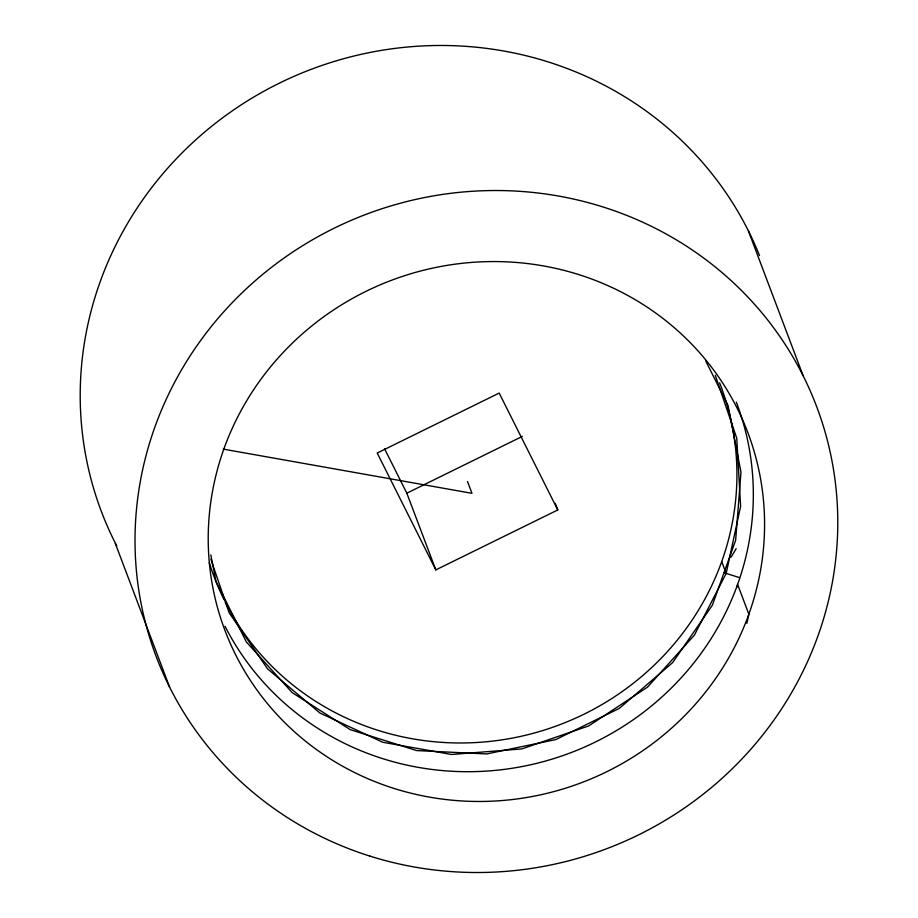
<?xml version="1.0" encoding="UTF-8"?>
<svg xmlns="http://www.w3.org/2000/svg" width="918" height="918" viewBox="0 0 918 918"><rect width="100%" height="100%" fill="white"/><g stroke="black" fill="none" stroke-linecap="round" stroke-linejoin="round"><path stroke-width="1.38" d="M737.051 587.061L737.613 584.456L748.859 614.222L746.896 623.345M555.275 503.328L557.777 509.949L435.82 569.894L406.823 493.184L522.365 436.383M223.212 449.109L471.967 493.322L467.514 481.514M724.004 572.729L739.174 577.514M705.827 361.153L728.008 405.412L740.987 472.127L735.639 540.3L712.322 605.272L672.63 662.612L619.26 708.421L555.86 739.564L486.735 753.942L416.6 750.557L350.251 729.638L292.188 692.62L246.391 642.026L215.948 581.289L210.819 554.885M557.777 509.949L499.174 393.076L377.218 453.033L435.82 569.894M384.539 448.718L406.823 493.184M748.377 230.831L803.181 375.864M721.709 561.575L725.69 572.098M169.623 687.169L114.819 542.136A353.086 339.235 -20.7 0 1 292.314 77.101A353.086 339.235 -20.7 0 1 759.519 255.571M715.294 375.313L736.752 438.23L740.619 506.266L726.184 573.406L694.421 635.095L647.5 687.134L588.622 725.954L521.791 748.927L451.564 754.481L382.726 742.249L319.98 713.045L267.586 668.866L229.121 612.731L210.865 559.2M719.586 382.806A270.718 260.104 -20.7 0 1 574.14 718.805A270.718 260.104 -20.7 0 1 225.277 602.162M224.026 599.649A270.718 260.104 -20.7 0 1 209.293 562.734M736.156 548.689A353.086 339.235 -20.7 0 1 731.015 557.215M116.747 545.935A353.086 339.235 -20.7 0 1 115.461 543.399M736.316 402.107A279.531 268.561 -20.7 0 1 584.043 747.286A279.531 268.561 -20.7 0 1 225.013 626.237M369.931 856.115A353.086 339.235 -20.7 0 0 831.742 459.689A353.086 339.235 -20.7 0 0 257.533 278.739A353.086 339.235 -20.7 0 0 369.931 856.115M394.201 788.493A279.531 268.561 -20.7 0 0 759.794 474.652A279.531 268.561 -20.7 0 0 305.212 331.398A279.531 268.561 -20.7 0 0 394.201 788.493"/></g></svg>
